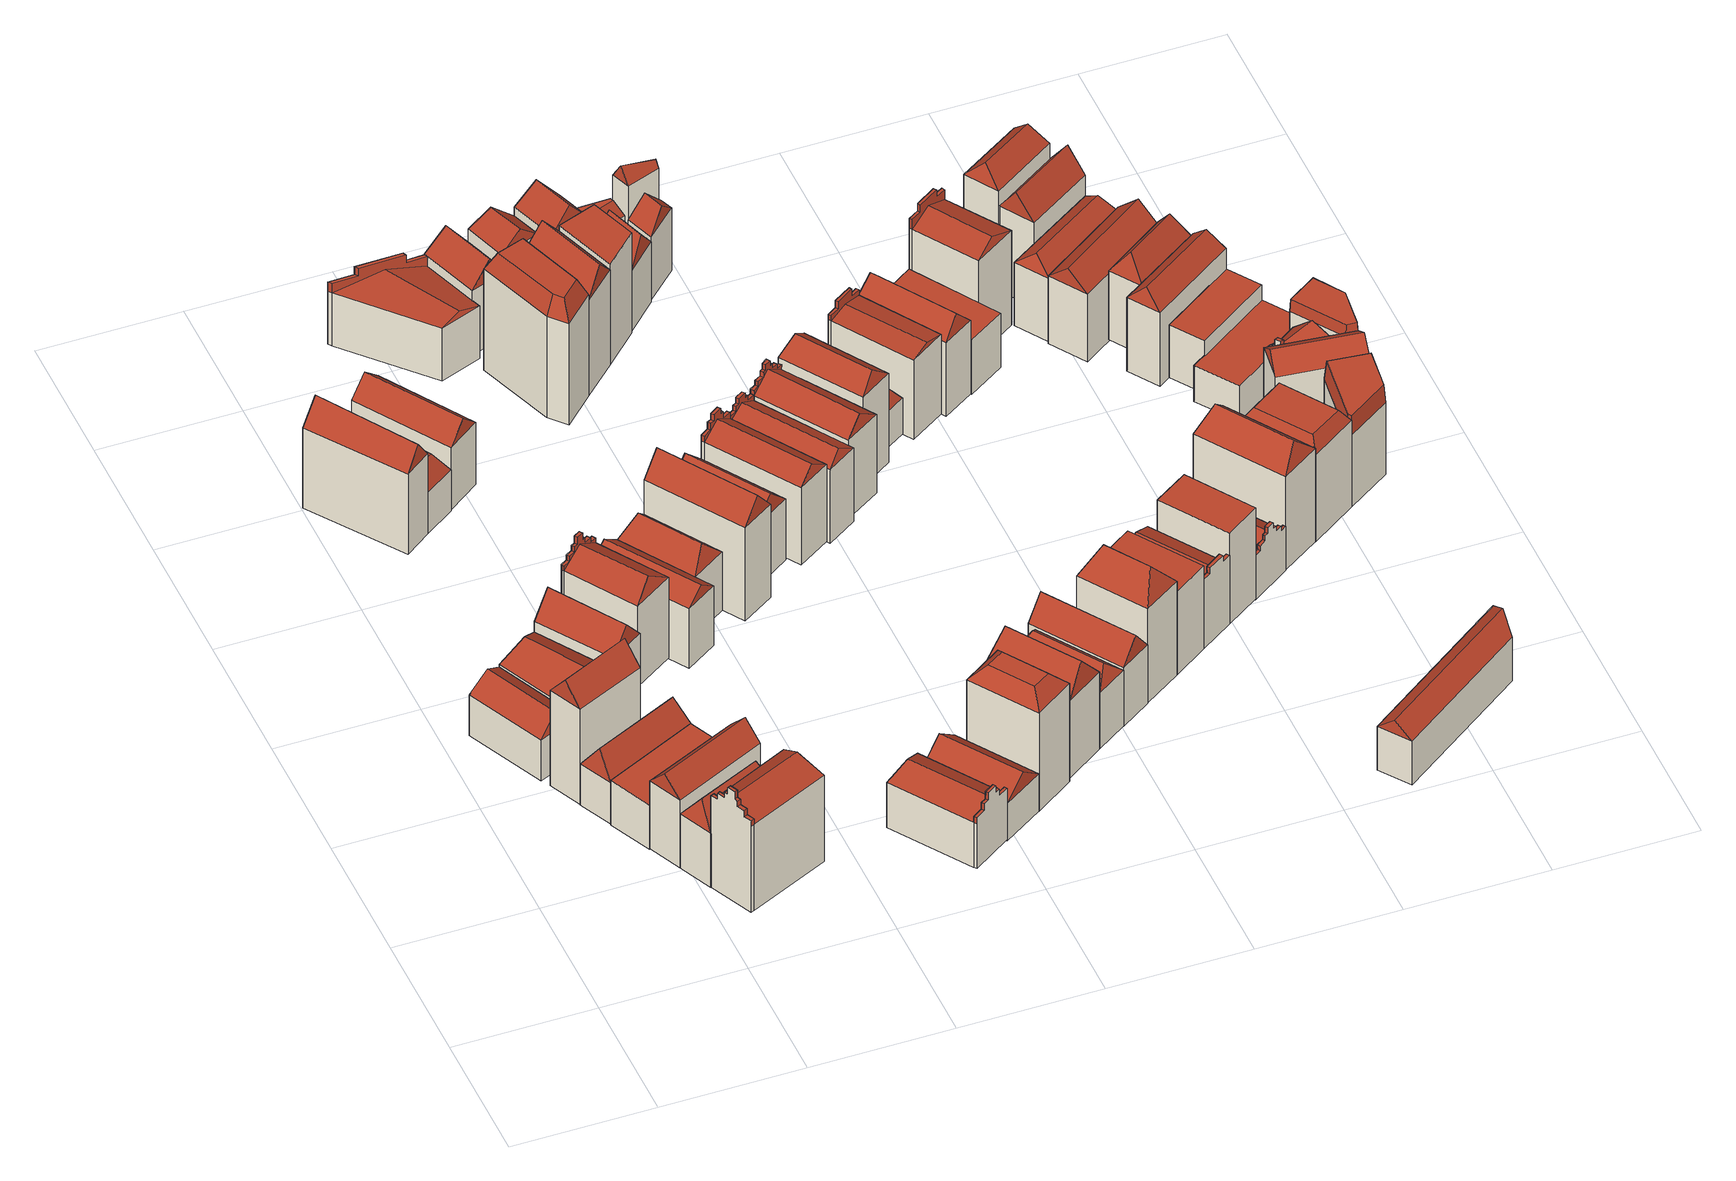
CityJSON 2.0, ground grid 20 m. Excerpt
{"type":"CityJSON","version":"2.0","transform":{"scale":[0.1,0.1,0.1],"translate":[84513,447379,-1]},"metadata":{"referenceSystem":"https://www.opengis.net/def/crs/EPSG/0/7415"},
"CityObjects":{
"building1":{"type":"Building","geometry":[{"type":"Solid","lod":"2","boundaries":[[[[0,1,2,3]],[[2,1,4,5]],[[0,3,6,7]],[[3,2,5,6]],[[1,0,7,4]],[[7,6,8,9]],[[6,5,8]],[[5,4,9,8]],[[4,7,9]]]],"semantics":{"surfaces":[{"type":"GroundSurface"},{"type":"WallSurface"},{"type":"RoofSurface"}],"values":[[0,1,1,1,1,2,2,2,2]]}}]},
"building2":{"type":"Building","geometry":[{"type":"Solid","lod":"2","boundaries":[[[[10,11,12,13]],[[12,11,14,15]],[[10,13,16,17]],[[13,12,15,16]],[[11,10,17,14]],[[17,16,18,19]],[[16,15,18]],[[15,14,19,18]],[[14,17,19]]]],"semantics":{"surfaces":[{"type":"GroundSurface"},{"type":"WallSurface"},{"type":"RoofSurface"}],"values":[[0,1,1,1,1,2,2,2,2]]}}]},
"building3":{"type":"Building","geometry":[{"type":"Solid","lod":"2","boundaries":[[[[20,21,22,23]],[[22,21,24,25]],[[20,23,26,27]],[[23,22,25,26]],[[21,20,27,24]],[[27,26,28,29]],[[26,25,28]],[[25,24,29,28]],[[24,27,29]]]],"semantics":{"surfaces":[{"type":"GroundSurface"},{"type":"WallSurface"},{"type":"RoofSurface"}],"values":[[0,1,1,1,1,2,2,2,2]]}}]},
"building4":{"type":"Building","geometry":[{"type":"Solid","lod":"2","boundaries":[[[[30,31,32,33]],[[34,35,36,37]],[[32,31,37,36]],[[30,33,35,34]],[[33,32,36,35]],[[31,30,34,37]]]],"semantics":{"surfaces":[{"type":"GroundSurface"},{"type":"RoofSurface"},{"type":"WallSurface"}],"values":[[0,1,2,2,2,2]]}}]},
"building5":{"type":"Building","geometry":[{"type":"Solid","lod":"2","boundaries":[[[[38,39,40,41]],[[40,39,42,43]],[[38,41,44,45]],[[41,40,43,44]],[[39,38,45,42]],[[45,44,46,47]],[[44,43,46]],[[43,42,47,46]],[[42,45,47]]]],"semantics":{"surfaces":[{"type":"GroundSurface"},{"type":"WallSurface"},{"type":"RoofSurface"}],"values":[[0,1,1,1,1,2,2,2,2]]}}]},
"building6":{"type":"Building","geometry":[{"type":"Solid","lod":"2","boundaries":[[[[48,49,41,50]],[[41,49,51,52]],[[48,50,53,54]],[[50,41,52,53]],[[49,48,54,51]],[[54,53,55,56]],[[53,52,55]],[[52,51,56,55]],[[51,54,56]]]],"semantics":{"surfaces":[{"type":"GroundSurface"},{"type":"WallSurface"},{"type":"RoofSurface"}],"values":[[0,1,1,1,1,2,2,2,2]]}}]},
"building7":{"type":"Building","geometry":[{"type":"Solid","lod":"2","boundaries":[[[[57,1,58,59]],[[58,1,60,61]],[[57,59,62,63]],[[59,58,61,62]],[[1,57,63,60]],[[63,62,64]],[[62,61,65,64]],[[61,60,65]],[[60,63,64,65]]]],"semantics":{"surfaces":[{"type":"GroundSurface"},{"type":"WallSurface"},{"type":"RoofSurface"}],"values":[[0,1,1,1,1,2,2,2,2]]}}]},
"building8":{"type":"Building","geometry":[{"type":"Solid","lod":"2","boundaries":[[[[66,67,68,69]],[[68,67,70,71]],[[66,69,72,73]],[[67,66,73,70]],[[73,72,74,75]],[[71,70,75,74]],[[70,73,75]],[[74,72,76,77,78,79,80,81,82,83,84,85,86,87,88,89,71]],[[90,91,92,93,94,95,96,97,98,99,100,101,102,103,104,105,106,107]],[[81,80,100,99]],[[89,88,92,91]],[[82,81,99,98]],[[71,89,91,90]],[[68,71,90,107]],[[83,82,98,97]],[[69,68,107,106]],[[76,72,105,104]],[[72,69,106,105]],[[84,83,97,96]],[[77,76,104,103]],[[85,84,96,95]],[[78,77,103,102]],[[86,85,95,94]],[[79,78,102,101]],[[87,86,94,93]],[[80,79,101,100]],[[88,87,93,92]]]],"semantics":{"surfaces":[{"type":"GroundSurface"},{"type":"WallSurface"},{"type":"RoofSurface"}],"values":[[0,1,1,1,2,2,2,2,1,2,2,2,2,1,2,0,2,1,2,2,2,2,2,2,2,2,2]]}}]},
"building9":{"type":"Building","geometry":[{"type":"Solid","lod":"2","boundaries":[[[[108,109,110,111]],[[110,109,112,113]],[[108,111,114,115]],[[111,110,113,114]],[[109,108,115,112]],[[115,114,116,117]],[[114,113,116]],[[113,112,117,116]],[[112,115,117]]]],"semantics":{"surfaces":[{"type":"GroundSurface"},{"type":"WallSurface"},{"type":"RoofSurface"}],"values":[[0,1,1,1,1,2,2,2,2]]}}]},
"building10":{"type":"Building","geometry":[{"type":"Solid","lod":"2","boundaries":[[[[118,119,120,121]],[[120,119,122,123]],[[118,121,124,125]],[[121,120,123,124]],[[119,118,125,122]],[[125,124,126,127]],[[124,123,126]],[[123,122,127,126]],[[122,125,127]]]],"semantics":{"surfaces":[{"type":"GroundSurface"},{"type":"WallSurface"},{"type":"RoofSurface"}],"values":[[0,1,1,1,1,2,2,2,2]]}}]},
"building11":{"type":"Building","geometry":[{"type":"Solid","lod":"2","boundaries":[[[[128,129,130,108]],[[130,129,131,132]],[[128,108,133,134]],[[108,130,132,133]],[[129,128,134,131]],[[131,134,135,136]],[[134,133,137,135]],[[133,132,138,137]],[[132,131,136,138]],[[135,137,138,136]]]],"semantics":{"surfaces":[{"type":"GroundSurface"},{"type":"WallSurface"},{"type":"RoofSurface"}],"values":[[0,1,1,1,1,2,2,2,2,2]]}}]},
"building12":{"type":"Building","geometry":[{"type":"Solid","lod":"2","boundaries":[[[[139,140,141,142]],[[141,140,143,144]],[[139,142,145,146]],[[140,139,146,143]],[[146,145,147,148]],[[144,143,148,147]],[[143,146,148]],[[147,145,149,150,151,152,153,154,155,156,157,158,159,160,161,162,144]],[[163,164,165,166,167,168,169,170,171,172,173,174,175,176,177,178,179,121]],[[154,153,173,172]],[[162,161,165,164]],[[155,154,172,171]],[[144,162,164,163]],[[141,144,163,121]],[[156,155,171,170]],[[142,141,121,179]],[[149,145,178,177]],[[145,142,179,178]],[[157,156,170,169]],[[150,149,177,176]],[[158,157,169,168]],[[151,150,176,175]],[[159,158,168,167]],[[152,151,175,174]],[[160,159,167,166]],[[153,152,174,173]],[[161,160,166,165]]]],"semantics":{"surfaces":[{"type":"GroundSurface"},{"type":"WallSurface"},{"type":"RoofSurface"}],"values":[[0,1,1,1,2,2,2,2,1,2,2,2,2,1,2,0,2,1,2,2,2,2,2,2,2,2,2]]}}]},
"building13":{"type":"Building","geometry":[{"type":"Solid","lod":"2","boundaries":[[[[180,181,182,183]],[[182,181,184,185]],[[180,183,186,187]],[[183,182,185,186]],[[181,180,187,184]],[[187,186,188,189]],[[186,185,188]],[[185,184,189,188]],[[184,187,189]]]],"semantics":{"surfaces":[{"type":"GroundSurface"},{"type":"WallSurface"},{"type":"RoofSurface"}],"values":[[0,1,1,1,1,2,2,2,2]]}}]},
"building14":{"type":"Building","geometry":[{"type":"Solid","lod":"2","boundaries":[[[[190,191,192,193]],[[192,191,194,195]],[[190,193,196,197]],[[193,192,195,196]],[[191,190,197,194]],[[197,196,198,199]],[[196,195,198]],[[195,194,199,198]],[[194,197,199]]]],"semantics":{"surfaces":[{"type":"GroundSurface"},{"type":"WallSurface"},{"type":"RoofSurface"}],"values":[[0,1,1,1,1,2,2,2,2]]}}]},
"building15":{"type":"Building","geometry":[{"type":"Solid","lod":"2","boundaries":[[[[200,201,202,203]],[[202,201,204,205]],[[200,203,206,207]],[[203,202,205,206]],[[201,200,207,204]],[[207,206,208,209]],[[206,205,208]],[[205,204,209,208]],[[204,207,209]]]],"semantics":{"surfaces":[{"type":"GroundSurface"},{"type":"WallSurface"},{"type":"RoofSurface"}],"values":[[0,1,1,1,1,2,2,2,2]]}}]},
"building16":{"type":"Building","geometry":[{"type":"Solid","lod":"2","boundaries":[[[[210,211,212,213]],[[212,211,214,215]],[[210,213,216,217]],[[211,210,217,214]],[[217,216,218,219]],[[215,214,219,218]],[[214,217,219]],[[218,216,220,221,222,223,224,225,226,227,228,229,215]],[[230,231,232,233,234,235,236,237,238,239,240,241,242,243]],[[225,224,236,235]],[[226,225,235,234]],[[212,215,230,243]],[[227,226,234,233]],[[213,212,243,242]],[[220,216,241,240]],[[216,213,242,241]],[[228,227,233,232]],[[221,220,240,239]],[[229,228,232,231]],[[222,221,239,238]],[[215,229,231,230]],[[223,222,238,237]],[[224,223,237,236]]]],"semantics":{"surfaces":[{"type":"GroundSurface"},{"type":"WallSurface"},{"type":"RoofSurface"}],"values":[[0,1,1,1,2,2,2,2,1,2,2,1,2,0,2,1,2,2,2,2,2,2,2]]}}]},
"building17":{"type":"Building","geometry":[{"type":"Solid","lod":"2","boundaries":[[[[244,245,246,247]],[[244,247,248,249]],[[247,246,250,248]],[[245,244,249,251]],[[249,248,252]],[[248,250,253,252]],[[251,249,252,253]],[[253,250,254,255,256,257,258,259,251]],[[260,261,262,263,264,265,266,267,268,269]],[[255,254,266,265]],[[245,251,260,269]],[[259,258,262,261]],[[256,255,265,264]],[[250,246,268,267]],[[251,259,261,260]],[[257,256,264,263]],[[246,245,269,268]],[[254,250,267,266]],[[258,257,263,262]]]],"semantics":{"surfaces":[{"type":"GroundSurface"},{"type":"WallSurface"},{"type":"RoofSurface"}],"values":[[0,1,1,1,2,2,2,2,1,2,1,2,2,1,2,2,0,2,2]]}}]},
"building18":{"type":"Building","geometry":[{"type":"Solid","lod":"2","boundaries":[[[[270,271,203,272]],[[203,271,273,274]],[[270,272,275,276]],[[272,203,274,275]],[[271,270,276,273]],[[276,275,277,278]],[[275,274,277]],[[274,273,278,277]],[[273,276,278]]]],"semantics":{"surfaces":[{"type":"GroundSurface"},{"type":"WallSurface"},{"type":"RoofSurface"}],"values":[[0,1,1,1,1,2,2,2,2]]}}]},
"building19":{"type":"Building","geometry":[{"type":"Solid","lod":"2","boundaries":[[[[279,280,281,282]],[[281,280,283,284]],[[279,282,285,286]],[[282,281,284,285]],[[280,279,286,283]],[[286,285,287,288]],[[285,284,287]],[[284,283,288,287]],[[283,286,288]]]],"semantics":{"surfaces":[{"type":"GroundSurface"},{"type":"WallSurface"},{"type":"RoofSurface"}],"values":[[0,1,1,1,1,2,2,2,2]]}}]},
"building20":{"type":"Building","geometry":[{"type":"Solid","lod":"2","boundaries":[[[[289,290,272,291]],[[272,290,292,293]],[[289,291,294,295]],[[291,272,293,294]],[[290,289,295,292]],[[295,294,296,297]],[[294,293,296]],[[293,292,297,296]],[[292,295,297]]]],"semantics":{"surfaces":[{"type":"GroundSurface"},{"type":"WallSurface"},{"type":"RoofSurface"}],"values":[[0,1,1,1,1,2,2,2,2]]}}]},
"building21":{"type":"Building","geometry":[{"type":"Solid","lod":"2","boundaries":[[[[298,299,300,301]],[[300,299,302,303]],[[298,301,304,305]],[[301,300,303,304]],[[299,298,305,302]],[[305,304,306,307]],[[304,303,306]],[[303,302,307,306]],[[302,305,307]]]],"semantics":{"surfaces":[{"type":"GroundSurface"},{"type":"WallSurface"},{"type":"RoofSurface"}],"values":[[0,1,1,1,1,2,2,2,2]]}}]},
"building22":{"type":"Building","geometry":[{"type":"Solid","lod":"2","boundaries":[[[[308,309,310,311,312]],[[311,310,313,314]],[[308,312,315,316]],[[310,309,317,313]],[[312,311,314,315]],[[309,308,316,317]],[[317,316,318,319]],[[316,315,320,318]],[[315,314,321,320]],[[314,313,322,321]],[[313,317,319,322]],[[318,320,321,322,319]]]],"semantics":{"surfaces":[{"type":"GroundSurface"},{"type":"WallSurface"},{"type":"RoofSurface"}],"values":[[0,1,1,1,1,1,2,2,2,2,2,2]]}}]},
"building23":{"type":"Building","geometry":[{"type":"Solid","lod":"2","boundaries":[[[[323,324,325,326]],[[325,324,327,328]],[[323,326,329,330]],[[326,325,328,329]],[[324,323,330,327]],[[327,330,331,332]],[[330,329,333,331]],[[329,328,334,333]],[[328,327,332,334]],[[331,333,334,332]]]],"semantics":{"surfaces":[{"type":"GroundSurface"},{"type":"WallSurface"},{"type":"RoofSurface"}],"values":[[0,1,1,1,1,2,2,2,2,2]]}}]},
"building24":{"type":"Building","geometry":[{"type":"Solid","lod":"2","boundaries":[[[[335,336,337,338]],[[337,336,339,340]],[[335,338,341,342]],[[338,337,340,341]],[[336,335,342,339]],[[342,341,343,344]],[[341,340,343]],[[340,339,344,343]],[[339,342,344]]]],"semantics":{"surfaces":[{"type":"GroundSurface"},{"type":"WallSurface"},{"type":"RoofSurface"}],"values":[[0,1,1,1,1,2,2,2,2]]}}]},
"building25":{"type":"Building","geometry":[{"type":"Solid","lod":"2","boundaries":[[[[345,346,347,348]],[[347,346,349,350]],[[345,348,351,352]],[[346,345,352,349]],[[352,351,353,354]],[[350,349,354,353]],[[349,352,354]],[[353,351,355,356,357,358,359,360,361,362,363,364,350]],[[365,366,367,368,369,370,371,372,373,374,375,376,377,378]],[[360,359,371,370]],[[361,360,370,369]],[[347,350,365,378]],[[362,361,369,368]],[[348,347,378,377]],[[355,351,376,375]],[[351,348,377,376]],[[363,362,368,367]],[[356,355,375,374]],[[364,363,367,366]],[[357,356,374,373]],[[350,364,366,365]],[[358,357,373,372]],[[359,358,372,371]]]],"semantics":{"surfaces":[{"type":"GroundSurface"},{"type":"WallSurface"},{"type":"RoofSurface"}],"values":[[0,1,1,1,2,2,2,2,1,2,2,1,2,0,2,1,2,2,2,2,2,2,2]]}}]},
"building26":{"type":"Building","geometry":[{"type":"Solid","lod":"2","boundaries":[[[[379,380,381,310]],[[381,380,382,383]],[[379,310,384,385]],[[310,381,383,384]],[[380,379,385,382]],[[385,384,386,387]],[[384,383,386]],[[383,382,387,386]],[[382,385,387]]]],"semantics":{"surfaces":[{"type":"GroundSurface"},{"type":"WallSurface"},{"type":"RoofSurface"}],"values":[[0,1,1,1,1,2,2,2,2]]}}]},
"building27":{"type":"Building","geometry":[{"type":"Solid","lod":"2","boundaries":[[[[388,389,390,391]],[[390,389,392,393]],[[388,391,394,395]],[[391,390,393,394]],[[389,388,395,392]],[[395,394,396,397]],[[394,393,396]],[[393,392,397,396]],[[392,395,397]]]],"semantics":{"surfaces":[{"type":"GroundSurface"},{"type":"WallSurface"},{"type":"RoofSurface"}],"values":[[0,1,1,1,1,2,2,2,2]]}}]},
"building28":{"type":"Building","geometry":[{"type":"Solid","lod":"2","boundaries":[[[[398,399,400,401]],[[400,399,402,403]],[[398,401,404,405]],[[399,398,405,402]],[[405,404,406,407]],[[403,402,407,406]],[[402,405,407]],[[406,404,408,409,410,411,412,413,414,415,416,417,403]],[[418,419,420,421,422,423,424,425,426,427,428,429,430,431]],[[413,412,424,423]],[[414,413,423,422]],[[400,403,418,431]],[[415,414,422,421]],[[401,400,431,430]],[[408,404,429,428]],[[404,401,430,429]],[[416,415,421,420]],[[409,408,428,427]],[[417,416,420,419]],[[410,409,427,426]],[[403,417,419,418]],[[411,410,426,425]],[[412,411,425,424]]]],"semantics":{"surfaces":[{"type":"GroundSurface"},{"type":"WallSurface"},{"type":"RoofSurface"}],"values":[[0,1,1,1,2,2,2,2,1,2,2,1,2,0,2,1,2,2,2,2,2,2,2]]}}]},
"building29":{"type":"Building","geometry":[{"type":"Solid","lod":"2","boundaries":[[[[432,433,434,435]],[[434,433,436,437]],[[432,435,438,439]],[[435,434,437,438]],[[433,432,439,436]],[[439,438,440,441]],[[438,437,440]],[[437,436,441,440]],[[436,439,441]]]],"semantics":{"surfaces":[{"type":"GroundSurface"},{"type":"WallSurface"},{"type":"RoofSurface"}],"values":[[0,1,1,1,1,2,2,2,2]]}}]},
"building30":{"type":"Building","geometry":[{"type":"Solid","lod":"2","boundaries":[[[[442,443,444,381]],[[445,446,447,448]],[[444,443,448,447]],[[442,381,446,445]],[[381,444,447,446]],[[443,442,445,448]]]],"semantics":{"surfaces":[{"type":"GroundSurface"},{"type":"RoofSurface"},{"type":"WallSurface"}],"values":[[0,1,2,2,2,2]]}}]},
"building31":{"type":"Building","geometry":[{"type":"Solid","lod":"2","boundaries":[[[[449,450,451,390]],[[451,450,452,453]],[[449,390,454,455]],[[390,451,453,454]],[[450,449,455,452]],[[455,454,456,457]],[[454,453,456]],[[453,452,457,456]],[[452,455,457]]]],"semantics":{"surfaces":[{"type":"GroundSurface"},{"type":"WallSurface"},{"type":"RoofSurface"}],"values":[[0,1,1,1,1,2,2,2,2]]}}]},
"building32":{"type":"Building","geometry":[{"type":"Solid","lod":"2","boundaries":[[[[458,459,401,460]],[[401,459,461,462]],[[458,460,463,464]],[[459,458,464,461]],[[464,463,465,466]],[[462,461,466,465]],[[461,464,466]],[[465,463,467,468,469,470,471,472,473,474,475,476,477,478,479,480,462]],[[481,482,483,484,485,486,487,488,489,490,491,492,493,494,495,496,497,430]],[[472,471,491,490]],[[480,479,483,482]],[[473,472,490,489]],[[462,480,482,481]],[[401,462,481,430]],[[474,473,489,488]],[[460,401,430,497]],[[467,463,496,495]],[[463,460,497,496]],[[475,474,488,487]],[[468,467,495,494]],[[476,475,487,486]],[[469,468,494,493]],[[477,476,486,485]],[[470,469,493,492]],[[478,477,485,484]],[[471,470,492,491]],[[479,478,484,483]]]],"semantics":{"surfaces":[{"type":"GroundSurface"},{"type":"WallSurface"},{"type":"RoofSurface"}],"values":[[0,1,1,1,2,2,2,2,1,2,2,2,2,1,2,0,2,1,2,2,2,2,2,2,2,2,2]]}}]},
"building33":{"type":"Building","geometry":[{"type":"Solid","lod":"2","boundaries":[[[[498,499,500,501]],[[500,499,502,503]],[[498,501,504,505]],[[501,500,503,504]],[[499,498,505,502]],[[502,505,506,507]],[[505,504,508,506]],[[504,503,509,508]],[[503,502,507,509]],[[506,508,509,507]]]],"semantics":{"surfaces":[{"type":"GroundSurface"},{"type":"WallSurface"},{"type":"RoofSurface"}],"values":[[0,1,1,1,1,2,2,2,2,2]]}}]},
"building34":{"type":"Building","geometry":[{"type":"Solid","lod":"2","boundaries":[[[[510,511,512,513]],[[512,511,514,515]],[[510,513,516,517]],[[513,512,515,516]],[[511,510,517,514]],[[517,516,518,519]],[[516,515,518]],[[515,514,519,518]],[[514,517,519]]]],"semantics":{"surfaces":[{"type":"GroundSurface"},{"type":"WallSurface"},{"type":"RoofSurface"}],"values":[[0,1,1,1,1,2,2,2,2]]}}]},
"building35":{"type":"Building","geometry":[{"type":"Solid","lod":"2","boundaries":[[[[520,521,522,523]],[[522,521,524,525]],[[520,523,526,527]],[[523,522,525,526]],[[521,520,527,524]],[[527,526,528,529]],[[526,525,528]],[[525,524,529,528]],[[524,527,529]]]],"semantics":{"surfaces":[{"type":"GroundSurface"},{"type":"WallSurface"},{"type":"RoofSurface"}],"values":[[0,1,1,1,1,2,2,2,2]]}}]},
"building36":{"type":"Building","geometry":[{"type":"Solid","lod":"2","boundaries":[[[[530,531,497,532]],[[497,531,533,534]],[[530,532,535,536]],[[532,497,534,535]],[[531,530,536,533]],[[536,535,537,538]],[[535,534,537]],[[534,533,538,537]],[[533,536,538]]]],"semantics":{"surfaces":[{"type":"GroundSurface"},{"type":"WallSurface"},{"type":"RoofSurface"}],"values":[[0,1,1,1,1,2,2,2,2]]}}]},
"building37":{"type":"Building","geometry":[{"type":"Solid","lod":"2","boundaries":[[[[539,540,541,542]],[[541,540,543,544]],[[539,542,545,546]],[[542,541,544,545]],[[540,539,546,543]],[[546,545,547,548]],[[545,544,547]],[[544,543,548,547]],[[543,546,548]]]],"semantics":{"surfaces":[{"type":"GroundSurface"},{"type":"WallSurface"},{"type":"RoofSurface"}],"values":[[0,1,1,1,1,2,2,2,2]]}}]},
"building38":{"type":"Building","geometry":[{"type":"Solid","lod":"2","boundaries":[[[[549,550,501,551]],[[501,550,552,553]],[[549,551,554,555]],[[551,501,553,554]],[[550,549,555,552]],[[555,554,556]],[[554,553,557,556]],[[553,552,557]],[[552,555,556,557]]]],"semantics":{"surfaces":[{"type":"GroundSurface"},{"type":"WallSurface"},{"type":"RoofSurface"}],"values":[[0,1,1,1,1,2,2,2,2]]}}]},
"building39":{"type":"Building","geometry":[{"type":"Solid","lod":"2","boundaries":[[[[558,559,560,561]],[[560,559,562,563]],[[558,561,564,565]],[[561,560,563,564]],[[559,558,565,562]],[[565,564,566,567]],[[564,563,566]],[[563,562,567,566]],[[562,565,567]]]],"semantics":{"surfaces":[{"type":"GroundSurface"},{"type":"WallSurface"},{"type":"RoofSurface"}],"values":[[0,1,1,1,1,2,2,2,2]]}}]},
"building40":{"type":"Building","geometry":[{"type":"Solid","lod":"2","boundaries":[[[[568,569,570,571]],[[570,569,572,573]],[[568,571,574,575]],[[571,570,573,574]],[[569,568,575,572]],[[575,574,576,577]],[[574,573,576]],[[573,572,577,576]],[[572,575,577]]]],"semantics":{"surfaces":[{"type":"GroundSurface"},{"type":"WallSurface"},{"type":"RoofSurface"}],"values":[[0,1,1,1,1,2,2,2,2]]}}]},
"building41":{"type":"Building","geometry":[{"type":"Solid","lod":"2","boundaries":[[[[578,579,580,560]],[[581,582,583,584]],[[580,579,584,583]],[[578,560,582,581]],[[560,580,583,582]],[[579,578,581,584]]]],"semantics":{"surfaces":[{"type":"GroundSurface"},{"type":"RoofSurface"},{"type":"WallSurface"}],"values":[[0,1,2,2,2,2]]}}]},
"building42":{"type":"Building","geometry":[{"type":"Solid","lod":"2","boundaries":[[[[585,586,587,588]],[[587,586,589,590]],[[585,588,591,592]],[[586,585,592,589]],[[592,591,593,594]],[[590,589,594,593]],[[589,592,594]],[[593,591,595,596,597,598,599,600,590]],[[601,602,603,604,605,606,607,608,609,610]],[[596,595,607,606]],[[600,599,603,602]],[[588,587,610,609]],[[597,596,606,605]],[[587,590,601,610]],[[590,600,602,601]],[[598,597,605,604]],[[591,588,609,608]],[[595,591,608,607]],[[599,598,604,603]]]],"semantics":{"surfaces":[{"type":"GroundSurface"},{"type":"WallSurface"},{"type":"RoofSurface"}],"values":[[0,1,1,1,2,2,2,2,1,2,2,0,2,1,2,2,1,2,2]]}}]},
"building43":{"type":"Building","geometry":[{"type":"Solid","lod":"2","boundaries":[[[[611,612,613,614]],[[613,612,615,616]],[[611,614,617,618]],[[612,611,618,615]],[[618,617,619,620]],[[616,615,620,619]],[[615,618,620]],[[619,617,621,622,623,624,625,626,616]],[[627,628,629,630,631,632,633,634,580,635]],[[622,621,633,632]],[[626,625,629,628]],[[614,613,635,580]],[[623,622,632,631]],[[613,616,627,635]],[[616,626,628,627]],[[624,623,631,630]],[[617,614,580,634]],[[621,617,634,633]],[[625,624,630,629]]]],"semantics":{"surfaces":[{"type":"GroundSurface"},{"type":"WallSurface"},{"type":"RoofSurface"}],"values":[[0,1,1,1,2,2,2,2,1,2,2,0,2,1,2,2,1,2,2]]}}]},
"building44":{"type":"Building","geometry":[{"type":"Solid","lod":"2","boundaries":[[[[636,637,609,638]],[[609,637,639,640]],[[636,638,641,642]],[[638,609,640,641]],[[637,636,642,639]],[[642,641,643,644]],[[641,640,643]],[[640,639,644,643]],[[639,642,644]]]],"semantics":{"surfaces":[{"type":"GroundSurface"},{"type":"WallSurface"},{"type":"RoofSurface"}],"values":[[0,1,1,1,1,2,2,2,2]]}}]},
"building45":{"type":"Building","geometry":[{"type":"Solid","lod":"2","boundaries":[[[[645,646,647,635]],[[648,649,650,651]],[[647,646,651,650]],[[645,635,649,648]],[[635,647,650,649]],[[646,645,648,651]]]],"semantics":{"surfaces":[{"type":"GroundSurface"},{"type":"RoofSurface"},{"type":"WallSurface"}],"values":[[0,1,2,2,2,2]]}}]},
"building46":{"type":"Building","geometry":[{"type":"Solid","lod":"2","boundaries":[[[[652,653,638,654]],[[655,656,657,658]],[[638,653,658,657]],[[652,654,656,655]],[[654,638,657,656]],[[653,652,655,658]]]],"semantics":{"surfaces":[{"type":"GroundSurface"},{"type":"RoofSurface"},{"type":"WallSurface"}],"values":[[0,1,2,2,2,2]]}}]},
"building47":{"type":"Building","geometry":[{"type":"Solid","lod":"2","boundaries":[[[[659,660,661,662]],[[661,660,663,664]],[[659,662,665,666]],[[660,659,666,663]],[[666,665,667,668]],[[664,663,668,667]],[[663,666,668]],[[667,665,669,670,671,672,673,674,675,676,677,678,679,680,681,682,664]],[[683,684,685,686,687,688,689,690,691,692,693,694,695,696,697,698,699,700]],[[674,673,693,692]],[[682,681,685,684]],[[675,674,692,691]],[[664,682,684,683]],[[661,664,683,700]],[[676,675,691,690]],[[662,661,700,699]],[[669,665,698,697]],[[665,662,699,698]],[[677,676,690,689]],[[670,669,697,696]],[[678,677,689,688]],[[671,670,696,695]],[[679,678,688,687]],[[672,671,695,694]],[[680,679,687,686]],[[673,672,694,693]],[[681,680,686,685]]]],"semantics":{"surfaces":[{"type":"GroundSurface"},{"type":"WallSurface"},{"type":"RoofSurface"}],"values":[[0,1,1,1,2,2,2,2,1,2,2,2,2,1,2,0,2,1,2,2,2,2,2,2,2,2,2]]}}]},
"building48":{"type":"Building","geometry":[{"type":"Solid","lod":"2","boundaries":[[[[701,702,703,704]],[[703,702,705,706]],[[701,704,707,708]],[[702,701,708,705]],[[708,707,709,710]],[[706,705,710,709]],[[705,708,710]],[[709,707,711,712,713,714,715,716,706]],[[717,718,719,720,721,722,723,724,725,726]],[[712,711,723,722]],[[716,715,719,718]],[[704,703,726,725]],[[713,712,722,721]],[[703,706,717,726]],[[706,716,718,717]],[[714,713,721,720]],[[707,704,725,724]],[[711,707,724,723]],[[715,714,720,719]]]],"semantics":{"surfaces":[{"type":"GroundSurface"},{"type":"WallSurface"},{"type":"RoofSurface"}],"values":[[0,1,1,1,2,2,2,2,1,2,2,0,2,1,2,2,1,2,2]]}}]},
"building49":{"type":"Building","geometry":[{"type":"Solid","lod":"2","boundaries":[[[[727,728,729,730]],[[729,728,731,732]],[[727,730,733,734]],[[730,729,732,733]],[[728,727,734,731]],[[734,733,735,736]],[[733,732,735]],[[732,731,736,735]],[[731,734,736]]]],"semantics":{"surfaces":[{"type":"GroundSurface"},{"type":"WallSurface"},{"type":"RoofSurface"}],"values":[[0,1,1,1,1,2,2,2,2]]}}]},
"building50":{"type":"Building","geometry":[{"type":"Solid","lod":"2","boundaries":[[[[737,738,739,740]],[[739,738,741,742]],[[737,740,743,744]],[[740,739,742,743]],[[738,737,744,741]],[[744,743,745,746]],[[743,742,745]],[[742,741,746,745]],[[741,744,746]]]],"semantics":{"surfaces":[{"type":"GroundSurface"},{"type":"WallSurface"},{"type":"RoofSurface"}],"values":[[0,1,1,1,1,2,2,2,2]]}}]},
"building51":{"type":"Building","geometry":[{"type":"Solid","lod":"2","boundaries":[[[[747,748,749,750]],[[749,748,751,752]],[[747,750,753,754]],[[750,749,752,753]],[[748,747,754,751]],[[751,754,755,756]],[[754,753,757,755]],[[753,752,758,757]],[[752,751,756,758]],[[755,757,758,756]]]],"semantics":{"surfaces":[{"type":"GroundSurface"},{"type":"WallSurface"},{"type":"RoofSurface"}],"values":[[0,1,1,1,1,2,2,2,2,2]]}}]},
"building52":{"type":"Building","geometry":[{"type":"Solid","lod":"2","boundaries":[[[[759,760,761,762]],[[761,760,763,764]],[[759,762,765,766]],[[762,761,764,765]],[[760,759,766,763]],[[766,765,767,768]],[[765,764,767]],[[764,763,768,767]],[[763,766,768]]]],"semantics":{"surfaces":[{"type":"GroundSurface"},{"type":"WallSurface"},{"type":"RoofSurface"}],"values":[[0,1,1,1,1,2,2,2,2]]}}]},
"building53":{"type":"Building","geometry":[{"type":"Solid","lod":"2","boundaries":[[[[769,770,771,772]],[[771,770,773,774]],[[769,772,775,776]],[[772,771,774,775]],[[770,769,776,773]],[[776,775,777,778]],[[775,774,777]],[[774,773,778,777]],[[773,776,778]]]],"semantics":{"surfaces":[{"type":"GroundSurface"},{"type":"WallSurface"},{"type":"RoofSurface"}],"values":[[0,1,1,1,1,2,2,2,2]]}}]},
"building54":{"type":"Building","geometry":[{"type":"Solid","lod":"2","boundaries":[[[[779,780,762,781]],[[762,780,782,783]],[[779,781,784,785]],[[781,762,783,784]],[[780,779,785,782]],[[785,784,786,787]],[[784,783,786]],[[783,782,787,786]],[[782,785,787]]]],"semantics":{"surfaces":[{"type":"GroundSurface"},{"type":"WallSurface"},{"type":"RoofSurface"}],"values":[[0,1,1,1,1,2,2,2,2]]}}]},
"building55":{"type":"Building","geometry":[{"type":"Solid","lod":"2","boundaries":[[[[788,789,770,790]],[[770,789,791,792]],[[788,790,793,794]],[[790,770,792,793]],[[789,788,794,791]],[[794,793,795,796]],[[793,792,795]],[[792,791,796,795]],[[791,794,796]]]],"semantics":{"surfaces":[{"type":"GroundSurface"},{"type":"WallSurface"},{"type":"RoofSurface"}],"values":[[0,1,1,1,1,2,2,2,2]]}}]},
"building56":{"type":"Building","geometry":[{"type":"Solid","lod":"2","boundaries":[[[[797,798,799,800]],[[799,798,801,802]],[[797,800,803,804]],[[800,799,802,803]],[[798,797,804,801]],[[804,803,805,806]],[[803,802,805]],[[802,801,806,805]],[[801,804,806]]]],"semantics":{"surfaces":[{"type":"GroundSurface"},{"type":"WallSurface"},{"type":"RoofSurface"}],"values":[[0,1,1,1,1,2,2,2,2]]}}]},
"building57":{"type":"Building","geometry":[{"type":"Solid","lod":"2","boundaries":[[[[807,808,809,810]],[[809,808,811,812]],[[807,810,813,814]],[[810,809,812,813]],[[808,807,814,811]],[[814,813,815,816]],[[813,812,815]],[[812,811,816,815]],[[811,814,816]]]],"semantics":{"surfaces":[{"type":"GroundSurface"},{"type":"WallSurface"},{"type":"RoofSurface"}],"values":[[0,1,1,1,1,2,2,2,2]]}}]},
"building58":{"type":"Building","geometry":[{"type":"Solid","lod":"2","boundaries":[[[[817,818,819,820]],[[821,822,823,824]],[[819,818,824,823]],[[817,820,822,821]],[[820,819,823,822]],[[818,817,821,824]]]],"semantics":{"surfaces":[{"type":"GroundSurface"},{"type":"RoofSurface"},{"type":"WallSurface"}],"values":[[0,1,2,2,2,2]]}}]},
"building59":{"type":"Building","geometry":[{"type":"Solid","lod":"2","boundaries":[[[[825,749,826,827,828]],[[827,826,829,830]],[[825,828,831,832]],[[826,749,833,829]],[[828,827,830,831]],[[749,825,832,833]],[[833,832,834,835]],[[832,831,836,834]],[[831,830,837,836]],[[830,829,838,837]],[[829,833,835,838]],[[834,836,837,838,835]]]],"semantics":{"surfaces":[{"type":"GroundSurface"},{"type":"WallSurface"},{"type":"RoofSurface"}],"values":[[0,1,1,1,1,1,2,2,2,2,2,2]]}}]},
"building60":{"type":"Building","geometry":[{"type":"Solid","lod":"2","boundaries":[[[[839,840,841,842]],[[843,844,845,846]],[[841,840,846,845]],[[839,842,844,843]],[[842,841,845,844]],[[840,839,843,846]]]],"semantics":{"surfaces":[{"type":"GroundSurface"},{"type":"RoofSurface"},{"type":"WallSurface"}],"values":[[0,1,2,2,2,2]]}}]},
"building61":{"type":"Building","geometry":[{"type":"Solid","lod":"2","boundaries":[[[[847,848,849,850]],[[849,848,851,852]],[[847,850,853,854]],[[850,849,852,853]],[[848,847,854,851]],[[854,853,855,856]],[[853,852,855]],[[852,851,856,855]],[[851,854,856]]]],"semantics":{"surfaces":[{"type":"GroundSurface"},{"type":"WallSurface"},{"type":"RoofSurface"}],"values":[[0,1,1,1,1,2,2,2,2]]}}]},
"building62":{"type":"Building","geometry":[{"type":"Solid","lod":"2","boundaries":[[[[857,858,859,860]],[[859,858,861,862]],[[860,859,862,863]],[[858,857,864,861]],[[863,862,865,866]],[[862,861,865]],[[861,864,866,865]],[[866,864,867,868,869,870,871,872,873,874,875,876,863]],[[877,878,879,880,881,882,883,884,885,886,887,888,889,890]],[[872,871,883,882]],[[873,872,882,881]],[[857,860,890,889]],[[874,873,881,880]],[[867,864,888,887]],[[860,863,877,890]],[[875,874,880,879]],[[868,867,887,886]],[[864,857,889,888]],[[876,875,879,878]],[[869,868,886,885]],[[863,876,878,877]],[[870,869,885,884]],[[871,870,884,883]]]],"semantics":{"surfaces":[{"type":"GroundSurface"},{"type":"WallSurface"},{"type":"RoofSurface"}],"values":[[0,1,1,1,2,2,2,2,1,2,2,0,2,2,1,2,2,1,2,2,2,2,2]]}}]},
"building63":{"type":"Building","geometry":[{"type":"Solid","lod":"2","boundaries":[[[[891,892,893,849,859]],[[849,893,894,895]],[[891,859,896,897]],[[893,892,898,894]],[[859,849,895,896]],[[892,891,897,898]],[[898,897,899,900]],[[897,896,901,899]],[[896,895,902,901]],[[895,894,903,902]],[[894,898,900,903]],[[899,901,902,903,900]]]],"semantics":{"surfaces":[{"type":"GroundSurface"},{"type":"WallSurface"},{"type":"RoofSurface"}],"values":[[0,1,1,1,1,1,2,2,2,2,2,2]]}}]}
},
"vertices":[
[37,529,11],[91,564,11],[146,443,11],[89,417,11],[91,564,79],[146,443,79],[89,417,79],[37,529,79],[115,435,103],[66,541,103],
[193,448,13],[215,401,13],[117,356,13],[95,403,13],[215,401,172],[117,356,172],[95,403,172],[193,448,172],[106,379,205],[204,425,205],
[252,418,12],[273,371,12],[139,309,12],[117,356,12],[273,371,81],[139,309,81],[117,356,81],[252,418,81],[135,336,118],[255,391,118],
[271,371,11],[300,309,11],[167,248,11],[139,309,11],[271,371,85],[139,309,85],[167,248,85],[300,309,85],
[299,251,13],[321,203,13],[211,152,13],[189,200,13],[321,203,103],[211,152,103],[189,200,103],[299,251,103],[211,182,137],[299,222,137],
[300,309,13],[321,262,13],[167,248,13],[321,262,126],[189,200,126],[167,248,126],[300,309,126],[178,224,154],[310,285,154],
[153,429,11],[154,604,11],[241,470,11],[91,564,83],[154,604,83],[241,470,83],[153,429,83],[189,463,116],[129,573,110],
[331,208,14],[360,144,14],[245,91,14],[216,154,14],[360,144,158],[245,91,158],[216,154,158],[331,208,158],[230,123,184],[334,170,184],[216,154,167],[220,144,167],[220,144,177],[225,133,177],[225,133,186],[228,128,186],[228,128,198],[233,117,198],[233,117,186],[235,112,186],[235,112,177],[240,102,177],[240,102,167],[245,91,167],[240,89,158],[240,89,167],[235,99,167],[235,99,177],[230,110,177],[230,110,186],[228,115,186],[228,115,198],[223,126,198],[223,126,186],[221,131,186],[221,131,177],[216,142,177],[216,142,167],[211,152,167],[211,152,158],[211,152,14],[240,89,14],
[128,898,11],[91,872,11],[1,1001,11],[45,1028,11],[91,872,145],[1,1001,145],[45,1028,145],[128,898,145],[23,1014,182],[110,885,178],
[268,534,10],[220,503,10],[154,604,10],[203,636,10],[220,503,101],[154,604,101],[203,636,101],[268,534,101],[178,620,137],[244,518,137],
[66,995,11],[109,1023,11],[171,927,11],[109,1023,80],[171,927,80],[128,898,80],[66,995,80],[90,990,111],[104,998,111],[133,923,111],[146,932,111],
[322,573,10],[266,537,10],[205,632,10],[261,667,10],[266,537,145],[205,632,145],[261,667,145],[322,573,145],[233,649,167],[290,562,167],[261,667,153],[252,661,153],[252,661,161],[242,655,161],[242,655,169],[238,652,169],[238,652,181],[229,647,181],[229,647,169],[224,644,169],[224,644,161],[215,638,161],[215,638,153],[205,632,153],[203,636,145],[203,636,153],[212,642,153],[212,642,161],[221,648,161],[221,648,169],[226,651,169],[226,651,181],[235,657,181],[235,657,169],[240,660,169],[240,660,161],[249,666,161],[249,666,153],[258,672,153],[258,672,145],[258,672,10],
[88,1055,13],[136,1086,13],[217,960,13],[171,927,13],[136,1086,117],[217,960,117],[171,927,117],[88,1055,117],[194,944,144],[112,1071,144],
[383,575,9],[339,546,9],[258,672,9],[303,700,9],[339,546,109],[258,672,109],[303,700,109],[383,575,109],[280,686,129],[361,561,129],
[417,631,10],[368,599,10],[303,700,10],[352,732,10],[368,599,108],[303,700,108],[352,732,108],[417,631,108],[334,707,137],[387,625,137],
[456,174,14],[512,211,14],[585,102,14],[529,65,14],[512,211,89],[585,102,89],[529,65,89],[456,174,89],[557,84,108],[489,186,108],[529,65,99],[543,74,99],[543,74,110],[550,79,110],[550,79,122],[564,88,122],[564,88,110],[571,93,110],[571,93,99],[585,102,99],[587,98,89],[587,98,99],[573,89,99],[573,89,110],[566,84,110],[566,84,122],[553,75,122],[553,75,110],[546,70,110],[546,70,99],[532,61,99],[532,61,89],[532,61,14],[587,98,14],
[248,1152,16],[145,1264,16],[274,1267,16],[307,1174,16],[307,1174,104],[248,1152,104],[274,1267,104],[145,1264,104],[277,1166,112],[217,1266,118],[274,1267,120],[245,1266,120],[245,1266,133],[181,1265,133],[181,1265,120],[145,1264,120],[141,1269,104],[141,1269,120],[177,1270,120],[177,1270,133],[243,1271,133],[243,1271,120],[272,1272,120],[272,1272,104],[272,1272,16],[141,1269,16],
[482,631,10],[436,602,10],[398,761,10],[436,602,166],[352,732,166],[398,761,166],[482,631,166],[375,747,200],[459,617,200],
[517,204,11],[574,242,11],[645,136,11],[587,98,11],[574,242,73],[645,136,73],[587,98,73],[517,204,73],[616,117,101],[546,223,101],
[525,689,10],[468,652,10],[455,798,10],[468,652,112],[398,761,112],[455,798,112],[525,689,112],[426,780,146],[497,671,146],
[355,1205,13],[302,1186,13],[272,1272,13],[331,1273,13],[302,1186,121],[272,1272,121],[331,1273,121],[355,1205,121],[301,1273,158],[329,1195,158],
[306,1157,11],[369,1180,11],[410,1064,11],[367,1022,11],[346,1046,11],[410,1064,180],[367,1022,180],[346,1046,180],[306,1157,180],[369,1180,180],[322,1150,208],[361,1163,208],[357,1053,208],[368,1041,208],[395,1067,208],
[584,227,10],[641,265,10],[701,174,10],[645,136,10],[641,265,174],[701,174,174],[645,136,174],[584,227,174],[611,222,195],[636,238,195],[650,163,195],[675,179,195],
[409,1232,14],[352,1212,14],[331,1273,14],[394,1275,14],[352,1212,142],[331,1273,142],[394,1275,142],[409,1232,142],[362,1274,168],[381,1222,168],
[584,699,13],[538,670,13],[458,794,13],[504,824,13],[538,670,142],[458,794,142],[504,824,142],[584,699,142],[481,809,161],[559,687,161],[504,824,152],[492,816,152],[492,816,163],[487,813,163],[487,813,173],[475,805,173],[475,805,163],[469,802,163],[469,802,152],[458,794,152],[455,798,142],[455,798,152],[466,806,152],[466,806,163],[472,809,163],[472,809,173],[484,817,173],[484,817,163],[490,821,163],[490,821,152],[501,828,152],[501,828,142],[501,828,13],[455,798,13],
[369,1179,11],[424,1198,11],[456,1108,11],[424,1198,170],[456,1108,170],[410,1064,170],[369,1179,170],[433,1086,205],[397,1189,205],
[631,280,15],[686,316,15],[756,211,15],[701,174,15],[686,316,144],[756,211,144],[701,174,144],[631,280,144],[726,197,184],[662,293,184],
[630,723,12],[587,695,12],[504,824,12],[547,851,12],[587,695,135],[504,824,135],[547,851,135],[630,723,135],[525,838,150],[606,713,150],[547,851,144],[536,845,144],[536,845,152],[531,841,152],[531,841,161],[520,834,161],[520,834,152],[515,831,152],[515,831,144],[504,824,144],[501,828,135],[501,828,144],[512,835,144],[512,835,152],[517,838,152],[517,838,161],[528,845,161],[528,845,152],[533,849,152],[533,849,144],[544,856,144],[544,856,135],[544,856,12],[501,828,12],
[472,1226,15],[418,1207,15],[394,1275,15],[454,1276,15],[418,1207,157],[394,1275,157],[454,1276,157],[472,1226,157],[424,1276,192],[445,1216,192],
[424,1199,11],[479,1219,11],[503,1153,11],[424,1199,179],[456,1108,179],[503,1153,179],[479,1219,179],
[682,322,15],[726,352,15],[800,240,15],[726,352,108],[800,240,108],[756,211,108],[682,322,108],[771,237,133],[712,325,133],
[676,762,12],[625,730,12],[597,884,12],[625,730,143],[547,851,143],[597,884,143],[676,762,143],[572,868,165],[648,749,165],[597,884,151],[589,879,151],[589,879,159],[580,873,159],[580,873,167],[576,870,167],[576,870,176],[568,865,176],[568,865,167],[564,862,167],[564,862,159],[555,857,159],[555,857,151],[547,851,151],[544,856,143],[544,856,151],[552,861,151],[552,861,159],[561,866,159],[561,866,167],[565,869,167],[565,869,176],[573,875,176],[573,875,167],[578,877,167],[578,877,159],[586,883,159],[586,883,151],[594,888,151],[594,888,143],[594,888,12],
[535,1257,14],[469,1233,14],[454,1276,14],[527,1278,14],[469,1233,110],[454,1276,110],[527,1278,110],[535,1257,110],[522,1263,135],[475,1246,135],[520,1268,135],[468,1267,135],
[478,1223,14],[530,1241,14],[546,1195,14],[503,1153,14],[530,1241,114],[546,1195,114],[503,1153,114],[478,1223,114],[524,1174,151],[504,1232,151],
[720,361,14],[763,390,14],[844,269,14],[800,240,14],[763,390,112],[844,269,112],[800,240,112],[720,361,112],[822,255,147],[742,375,147],
[711,809,12],[665,779,12],[641,918,12],[665,779,161],[594,888,161],[641,918,161],[711,809,161],[621,898,184],[685,799,184],
[531,1236,17],[583,1255,17],[590,1237,17],[546,1195,17],[583,1255,122],[590,1237,122],[546,1195,122],[531,1236,122],[568,1216,150],[557,1246,150],
[585,1268,14],[537,1251,14],[581,1279,14],[537,1251,164],[527,1278,164],[581,1279,164],[585,1268,164],[583,1274,175],[532,1264,189],
[784,359,15],[837,394,15],[897,304,15],[844,269,15],[837,394,172],[897,304,172],[844,269,172],[784,359,172],[860,302,211],[821,361,211],
[746,850,14],[702,822,14],[641,918,14],[684,946,14],[702,822,74],[641,918,74],[684,946,74],[746,850,74],[672,918,110],[715,850,110],
[833,400,15],[882,433,15],[946,337,15],[833,400,154],[897,304,154],[946,337,154],[882,433,154],
[805,868,13],[755,836,13],[687,942,13],[737,974,13],[755,836,146],[687,942,146],[737,974,146],[805,868,146],[712,958,153],[780,853,153],[737,974,155],[724,966,155],[724,966,167],[700,950,167],[700,950,155],[687,942,155],[684,946,146],[684,946,155],[697,954,155],[697,954,167],[722,970,167],[722,970,155],[734,978,155],[734,978,146],[734,978,13],[684,946,13],
[877,440,15],[924,471,15],[990,372,15],[943,341,15],[924,471,116],[990,372,116],[943,341,116],[877,440,116],[967,357,128],[902,454,128],[943,341,130],[955,349,130],[955,349,140],[978,365,140],[978,365,130],[990,372,130],[993,368,116],[993,368,130],[981,360,130],[981,360,140],[958,345,140],[958,345,130],[946,337,130],[946,337,116],[993,368,15],
[853,889,13],[809,861,13],[778,1006,13],[809,861,136],[734,978,136],[778,1006,136],[853,889,136],[758,989,165],[829,878,165],
[932,459,15],[981,491,15],[1041,400,15],[932,459,167],[993,368,167],[1041,400,167],[981,491,167],
[906,921,13],[854,888,13],[830,1040,13],[906,921,104],[830,1040,104],[778,1006,104],[854,888,104],
[976,499,13],[1030,535,13],[1093,441,13],[1038,404,13],[1030,535,79],[1093,441,79],[1038,404,79],[976,499,79],[1066,423,101],[1005,514,101],[1038,404,87],[1047,411,87],[1047,411,95],[1057,417,95],[1057,417,103],[1061,420,103],[1061,420,113],[1070,426,113],[1070,426,103],[1075,429,103],[1075,429,95],[1084,435,95],[1084,435,87],[1093,441,87],[1096,437,79],[1096,437,87],[1087,431,87],[1087,431,95],[1078,425,95],[1078,425,103],[1073,422,103],[1073,422,113],[1064,416,113],[1064,416,103],[1059,413,103],[1059,413,95],[1050,406,95],[1050,406,87],[1041,400,87],[1041,400,79],[1041,400,13],[1096,437,13],
[947,988,15],[888,950,15],[833,1036,15],[891,1073,15],[888,950,173],[833,1036,173],[891,1073,173],[947,988,173],[862,1055,187],[915,972,187],[891,1073,189],[877,1064,189],[877,1064,201],[847,1045,201],[847,1045,189],[833,1036,189],[830,1040,173],[830,1040,189],[845,1049,189],[845,1049,201],[874,1068,201],[874,1068,189],[889,1078,189],[889,1078,173],[889,1078,15],[830,1040,15],
[1093,4,16],[1063,46,16],[1281,202,16],[1281,138,16],[1063,46,89],[1281,202,89],[1281,138,89],[1093,4,89],[1281,170,111],[1078,25,111],
[1018,554,14],[1072,590,14],[1150,473,14],[1096,437,14],[1072,590,170],[1150,473,170],[1096,437,170],[1018,554,170],[1117,464,202],[1051,563,202],
[1087,568,13],[1153,612,13],[1216,517,13],[1150,473,13],[1153,612,158],[1216,517,158],[1150,473,158],[1087,568,158],[1103,564,178],[1150,595,178],[1153,490,178],[1200,520,178],
[958,1059,8],[929,1104,8],[1020,1162,8],[1050,1119,8],[929,1104,176],[1020,1162,176],[1050,1119,176],[958,1059,176],[1027,1135,203],[952,1087,203],
[1080,1074,9],[1108,1033,9],[981,947,9],[952,992,9],[1108,1033,115],[981,947,115],[952,992,115],[1080,1074,115],[975,975,136],[1087,1049,135],
[988,1015,8],[959,1060,8],[1080,1074,8],[959,1060,150],[1050,1119,150],[1080,1074,150],[988,1015,150],[1065,1096,187],[973,1037,187],
[1012,895,9],[979,945,9],[1142,983,9],[979,945,122],[1108,1033,122],[1142,983,122],[1012,895,122],[1125,1008,150],[996,920,150],
[1078,816,12],[1050,858,12],[1171,939,12],[1199,897,12],[1050,858,135],[1171,939,135],[1199,897,135],[1078,816,135],[1179,914,160],[1070,841,160],
[1079,877,13],[1050,920,13],[1142,983,13],[1171,939,13],[1050,920,128],[1142,983,128],[1171,939,128],[1079,877,128],[1146,954,163],[1075,906,163],
[1124,782,13],[1094,826,13],[1199,897,13],[1229,853,13],[1124,782,101],[1229,853,101],[1199,897,101],[1094,826,101],
[1278,558,13],[1211,524,13],[1224,629,13],[1285,622,13],[1211,524,133],[1224,629,133],[1285,622,133],[1278,558,133],[1216,517,133],[1276,559,163],[1217,520,163],[1283,620,163],[1226,627,163],[1214,525,163],
[1144,714,16],[1105,770,16],[1229,853,16],[1267,797,16],[1144,714,76],[1267,797,76],[1229,853,76],[1105,770,76],
[1165,646,15],[1172,703,15],[1293,689,15],[1287,632,15],[1172,703,140],[1293,689,140],[1287,632,140],[1165,646,140],[1290,660,162],[1169,674,162],
[1191,727,15],[1233,756,15],[1277,691,15],[1210,698,15],[1233,756,110],[1277,691,110],[1210,698,110],[1191,727,110],[1246,726,142],[1199,715,125],[1191,727,119],[1195,721,119],[1195,721,127],[1197,718,127],[1197,718,136],[1202,711,136],[1202,711,127],[1205,707,127],[1205,707,119],[1210,698,119],[1204,699,110],[1204,699,119],[1199,706,119],[1199,706,127],[1197,710,127],[1197,710,136],[1192,716,136],[1192,716,127],[1190,719,127],[1190,719,119],[1187,725,119],[1187,725,110],[1187,725,15],[1204,699,15],
[1230,761,15],[1272,789,15],[1300,748,15],[1300,748,133],[1293,689,133],[1277,691,133],[1230,761,133],[1272,789,133],[1231,761,153],[1272,788,153],[1278,691,153],[1292,690,153],[1299,747,153]
]}
